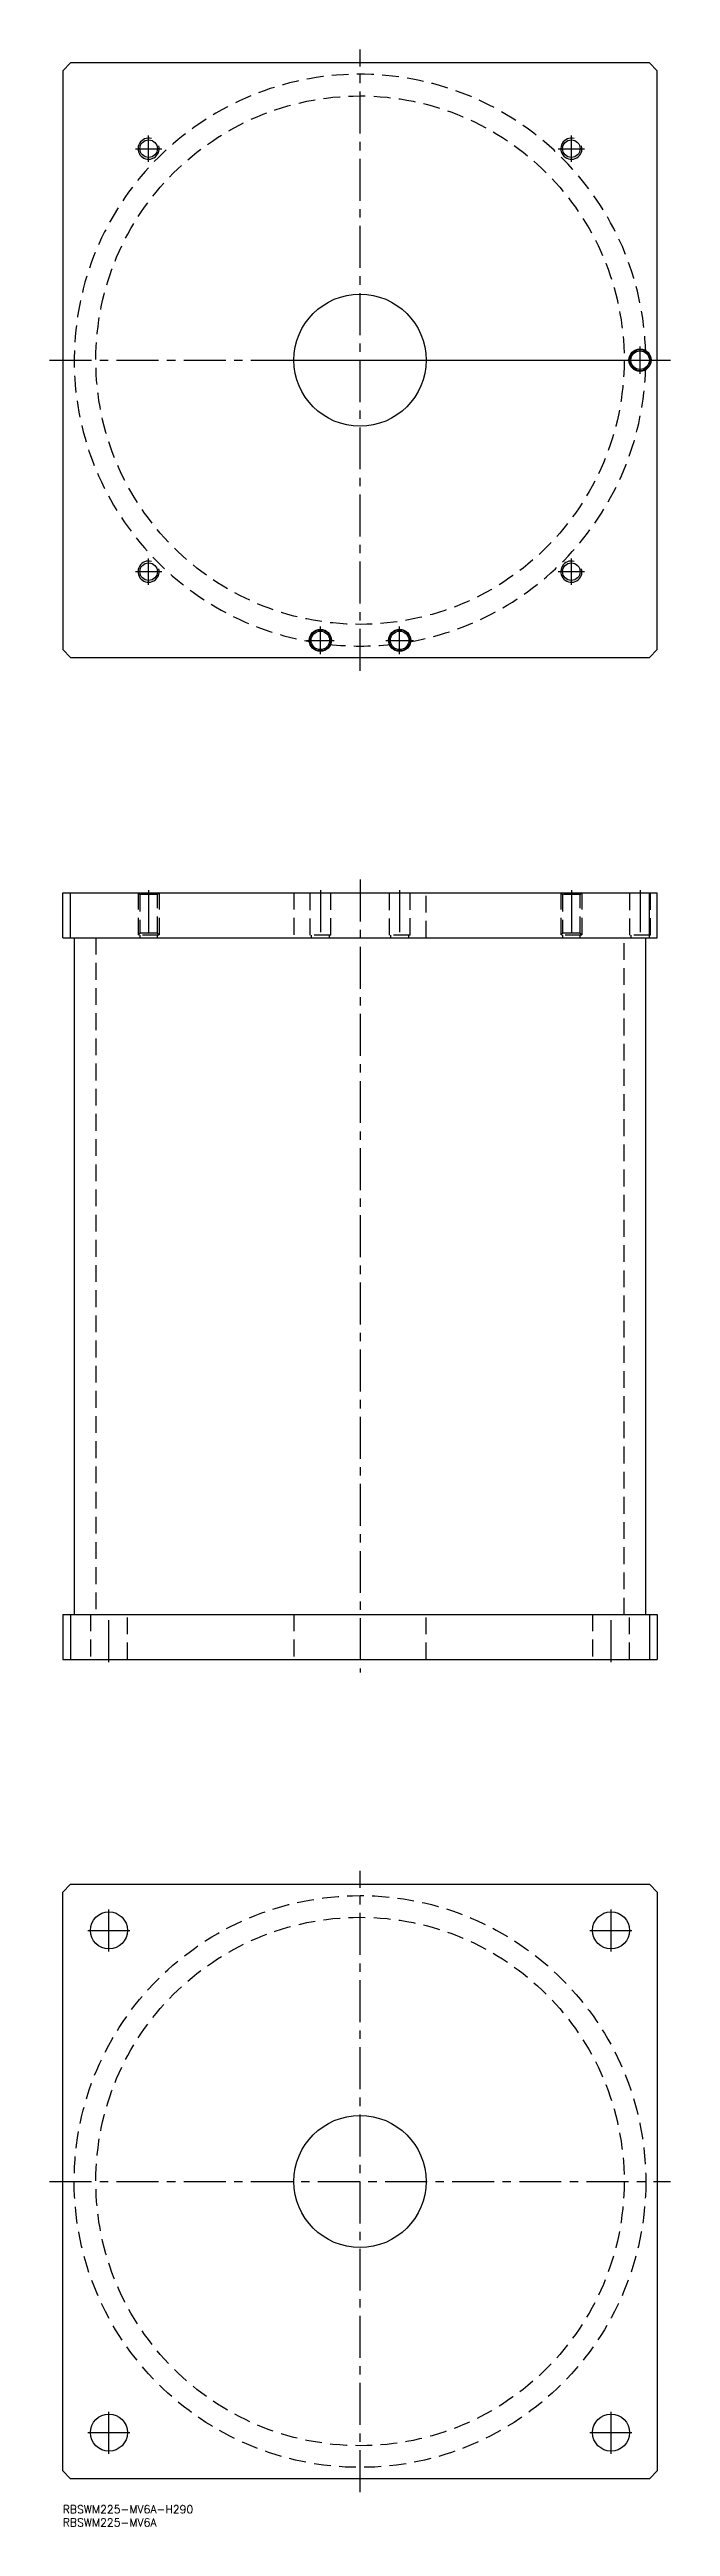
# Model space of a CAD drawing. Extents: x -5 to 230, y -8 to 929.
import ezdxf

# ---------------------------------------------------------------- set-up
doc = ezdxf.new("R2010")
doc.units = 0
doc.header["$LTSCALE"] = 0.5
doc.linetypes.add('CENTER', pattern=[50.8, 31.75, -6.35, 6.35, -6.35])
doc.linetypes.add('DASHED', pattern=[19.05, 12.7, -6.35])
for name, color, linetype in [('MSM_CENTER', 1, 'CENTER'), ('MSM_CONTINUOUS', 7, 'CONTINUOUS'), ('MSM_DASHED', 4, 'DASHED'), ('MSM_NARROW', 5, 'CONTINUOUS'), ('MSM_PART_NUMBER', 7, 'CONTINUOUS')]:
    doc.layers.add(name, color=color, linetype=linetype)
doc.styles.get("Standard").update_dxf_attribs({"font": 'txt.shx', "height": 3, "bigfont": 'bigfont.shx'})

msp = doc.modelspace()

# ---------------------------------------------------------------- linework, layer by layer
at = {"layer": 'MSM_CENTER'}
for p, q in [((112.5, 694), (112.5, 929)), ((27.5, 891.5), (37.5, 891.5)), ((32.5, 886.5), (32.5, 896.5)), ((187.5, 891.5), (197.5, 891.5)), ((192.5, 886.5), (192.5, 896.5)), ((218.5, 806.3), (218.5, 816.7)), ((-5, 811.5), (230, 811.5)), ((85, 811.5), (225, 811.5)), ((27.5, 731.5), (37.5, 731.5)), ((32.5, 726.5), (32.5, 736.5)), ((187.5, 731.5), (197.5, 731.5)), ((192.5, 726.5), (192.5, 736.5)), ((92.3, 705.5), (102.7, 705.5)), ((97.5, 700.3), (97.5, 710.7)), ((122.3, 705.5), (132.7, 705.5)), ((127.5, 700.3), (127.5, 710.7)), ((32.5, 611), (32.5, 592)), ((97.5, 611), (97.5, 592)), ((112.5, 615), (112.5, 315)), ((127.5, 611), (127.5, 592)), ((192.5, 611), (192.5, 592)), ((218.5, 611), (218.5, 592)), ((17.5, 319), (17.5, 338)), ((207.5, 319), (207.5, 338)), ((112.5, 5), (112.5, 240)), ((17.5, 209.5), (17.5, 225.5)), ((207.5, 209.5), (207.5, 225.5)), ((9.5, 217.5), (25.5, 217.5)), ((199.5, 217.5), (215.5, 217.5)), ((-5, 122.5), (230, 122.5)), ((17.5, 19.5), (17.5, 35.5)), ((207.5, 19.5), (207.5, 35.5)), ((9.5, 27.5), (25.5, 27.5)), ((199.5, 27.5), (215.5, 27.5))]:
    msp.add_line(p, q, dxfattribs=at)
at = {"layer": 'MSM_CONTINUOUS'}
for p, q in [((3, 924), (0, 921)), ((0, 921), (0, 702)), ((222, 924), (3, 924)), ((225, 921), (222, 924)), ((225, 702), (225, 921)), ((0, 702), (3, 699)), ((3, 699), (222, 699)), ((222, 699), (225, 702)), ((0, 610), (225, 610)), ((0, 593), (0, 610)), ((3, 593), (3, 610)), ((222, 593), (222, 610)), ((225, 593), (225, 610)), ((0, 593), (225, 593)), ((4.35, 593), (4.35, 337)), ((220.65, 337), (220.65, 593)), ((0, 337), (0, 320)), ((0, 337), (225, 337)), ((3, 337), (3, 320)), ((222, 337), (222, 320)), ((225, 337), (225, 320)), ((0, 320), (225, 320)), ((0, 232), (3, 235)), ((3, 235), (222, 235)), ((222, 235), (225, 232)), ((0, 13), (0, 232)), ((225, 232), (225, 13)), ((3, 10), (0, 13)), ((222, 10), (3, 10)), ((225, 13), (222, 10))]:
    msp.add_line(p, q, dxfattribs=at)
for centre, radius in [((32.5, 891.5), 3.3235), ((192.5, 891.5), 3.3235), ((112.5, 811.5), 25), ((218.5, 811.5), 4.2), ((218.5, 811.5), 4), ((218.5, 811.5), 3.5), ((32.5, 731.5), 3.3235), ((192.5, 731.5), 3.3235), ((97.5, 705.5), 4.2), ((97.5, 705.5), 4), ((97.5, 705.5), 3.5), ((127.5, 705.5), 4.2), ((127.5, 705.5), 4), ((127.5, 705.5), 3.5), ((17.5, 217.5), 7), ((207.5, 217.5), 7), ((112.5, 122.5), 25), ((17.5, 27.5), 7), ((207.5, 27.5), 7)]:
    msp.add_circle(centre, radius, dxfattribs=at)
at = {"layer": 'MSM_DASHED'}
for p, q in [((28.5, 610), (29.1765, 609.3235)), ((28.5, 610), (28.5, 594)), ((29.1765, 609.3235), (29.1765, 594.6765)), ((35.8235, 609.3235), (29.1765, 609.3235)), ((35.8235, 609.3235), (36.5, 610)), ((35.8235, 594.6765), (35.8235, 609.3235)), ((36.5, 610), (36.5, 594)), ((87.5, 610), (87.5, 593)), ((93.3, 610), (93.5, 609.8)), ((93.5, 609.8), (93.5, 594)), ((101.5, 609.8), (93.5, 609.8)), ((101.5, 609.8), (101.7, 610)), ((101.5, 594), (101.5, 609.8)), ((123.3, 610), (123.5, 609.8)), ((123.5, 609.8), (123.5, 594)), ((131.5, 609.8), (123.5, 609.8)), ((131.5, 609.8), (131.7, 610)), ((131.5, 594), (131.5, 609.8)), ((137.5, 593), (137.5, 610)), ((188.5, 610), (189.1765, 609.3235)), ((188.5, 610), (188.5, 594)), ((189.1765, 609.3235), (189.1765, 594.6765)), ((195.8235, 609.3235), (189.1765, 609.3235)), ((195.8235, 609.3235), (196.5, 610)), ((195.8235, 594.6765), (195.8235, 609.3235)), ((196.5, 610), (196.5, 594)), ((214.3, 610), (214.5, 609.8)), ((214.5, 609.8), (214.5, 594)), ((222.5, 609.8), (214.5, 609.8)), ((222.5, 609.8), (222.7, 610)), ((222.5, 594), (222.5, 609.8)), ((12.55, 593), (12.55, 337)), ((29.1765, 594.6765), (28.5, 594)), ((36.5, 594), (28.5, 594)), ((35.8235, 594.6765), (29.1765, 594.6765)), ((29.1765, 594), (29.1765, 593)), ((36.5, 594), (35.8235, 594.6765)), ((35.8235, 593), (35.8235, 594)), ((101.5, 594), (93.5, 594)), ((94, 594), (94, 593)), ((101, 593), (101, 594)), ((131.5, 594), (123.5, 594)), ((124, 594), (124, 593)), ((131, 593), (131, 594)), ((189.1765, 594.6765), (188.5, 594)), ((196.5, 594), (188.5, 594)), ((195.8235, 594.6765), (189.1765, 594.6765)), ((189.1765, 594), (189.1765, 593)), ((196.5, 594), (195.8235, 594.6765)), ((195.8235, 593), (195.8235, 594)), ((212.45, 337), (212.45, 593)), ((222.5, 594), (214.5, 594)), ((215, 594), (215, 593)), ((10.5, 337), (10.5, 320)), ((24.5, 320), (24.5, 337)), ((87.5, 337), (87.5, 320)), ((137.5, 320), (137.5, 337)), ((200.5, 337), (200.5, 320)), ((214.5, 320), (214.5, 337))]:
    msp.add_line(p, q, dxfattribs=at)
for centre, radius in [((112.5, 811.5), 99.95), ((112.5, 122.5), 108.15), ((112.5, 122.5), 99.95)]:
    msp.add_circle(centre, radius, dxfattribs=at)
for start, end in [(1.4779495, 260.1752039), (279.8247961, 358.5220505), (263.7159672, 276.2840328)]:
    msp.add_arc((112.5, 811.5), 108.15, start, end, dxfattribs=at)
at = {"layer": 'MSM_NARROW'}
for centre in [(32.5, 891.5), (192.5, 891.5), (32.5, 731.5), (192.5, 731.5)]:
    msp.add_arc(centre, 4, 75, 15, dxfattribs=at)

# ---------------------------------------------------------------- texts
at = {"layer": 'MSM_PART_NUMBER'}
for s, p in [('RBSWM225-MV6A-H290', (0, -3)), ('RBSWM225-MV6A', (0, -8))]:
    msp.add_text(s, height=3, dxfattribs=at).set_placement(p)

doc.saveas('drawing.dxf')
